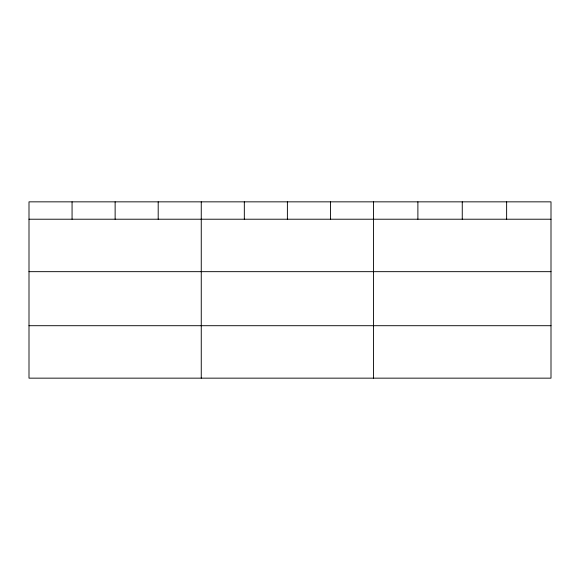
<?xml version="1.0" encoding="UTF-8"?>
<svg xmlns="http://www.w3.org/2000/svg" width="580" height="580" viewBox="0 0 580 580"><rect width="100%" height="100%" fill="white"/><g stroke="black" fill="none" stroke-linecap="round" stroke-linejoin="round"><path stroke-width="0.87" d="M551 219.218L551 378.153L29 378.153L29 201.847L551 201.847L551 219.218L29 219.218M29 271.665L551 271.665M29 325.706L551 325.706M506.63 201.847L506.63 219.218M462.26 201.847L462.26 219.218M417.89 201.847L417.89 219.218M373.52 201.847L373.52 378.153M330.455 201.847L330.455 219.218M287.39 201.847L287.39 219.218M244.325 201.847L244.325 219.218M201.26 201.847L201.26 378.153M158.195 201.847L158.195 219.218M115.13 201.847L115.13 219.218M72.065 201.847L72.065 219.218"/></g></svg>
